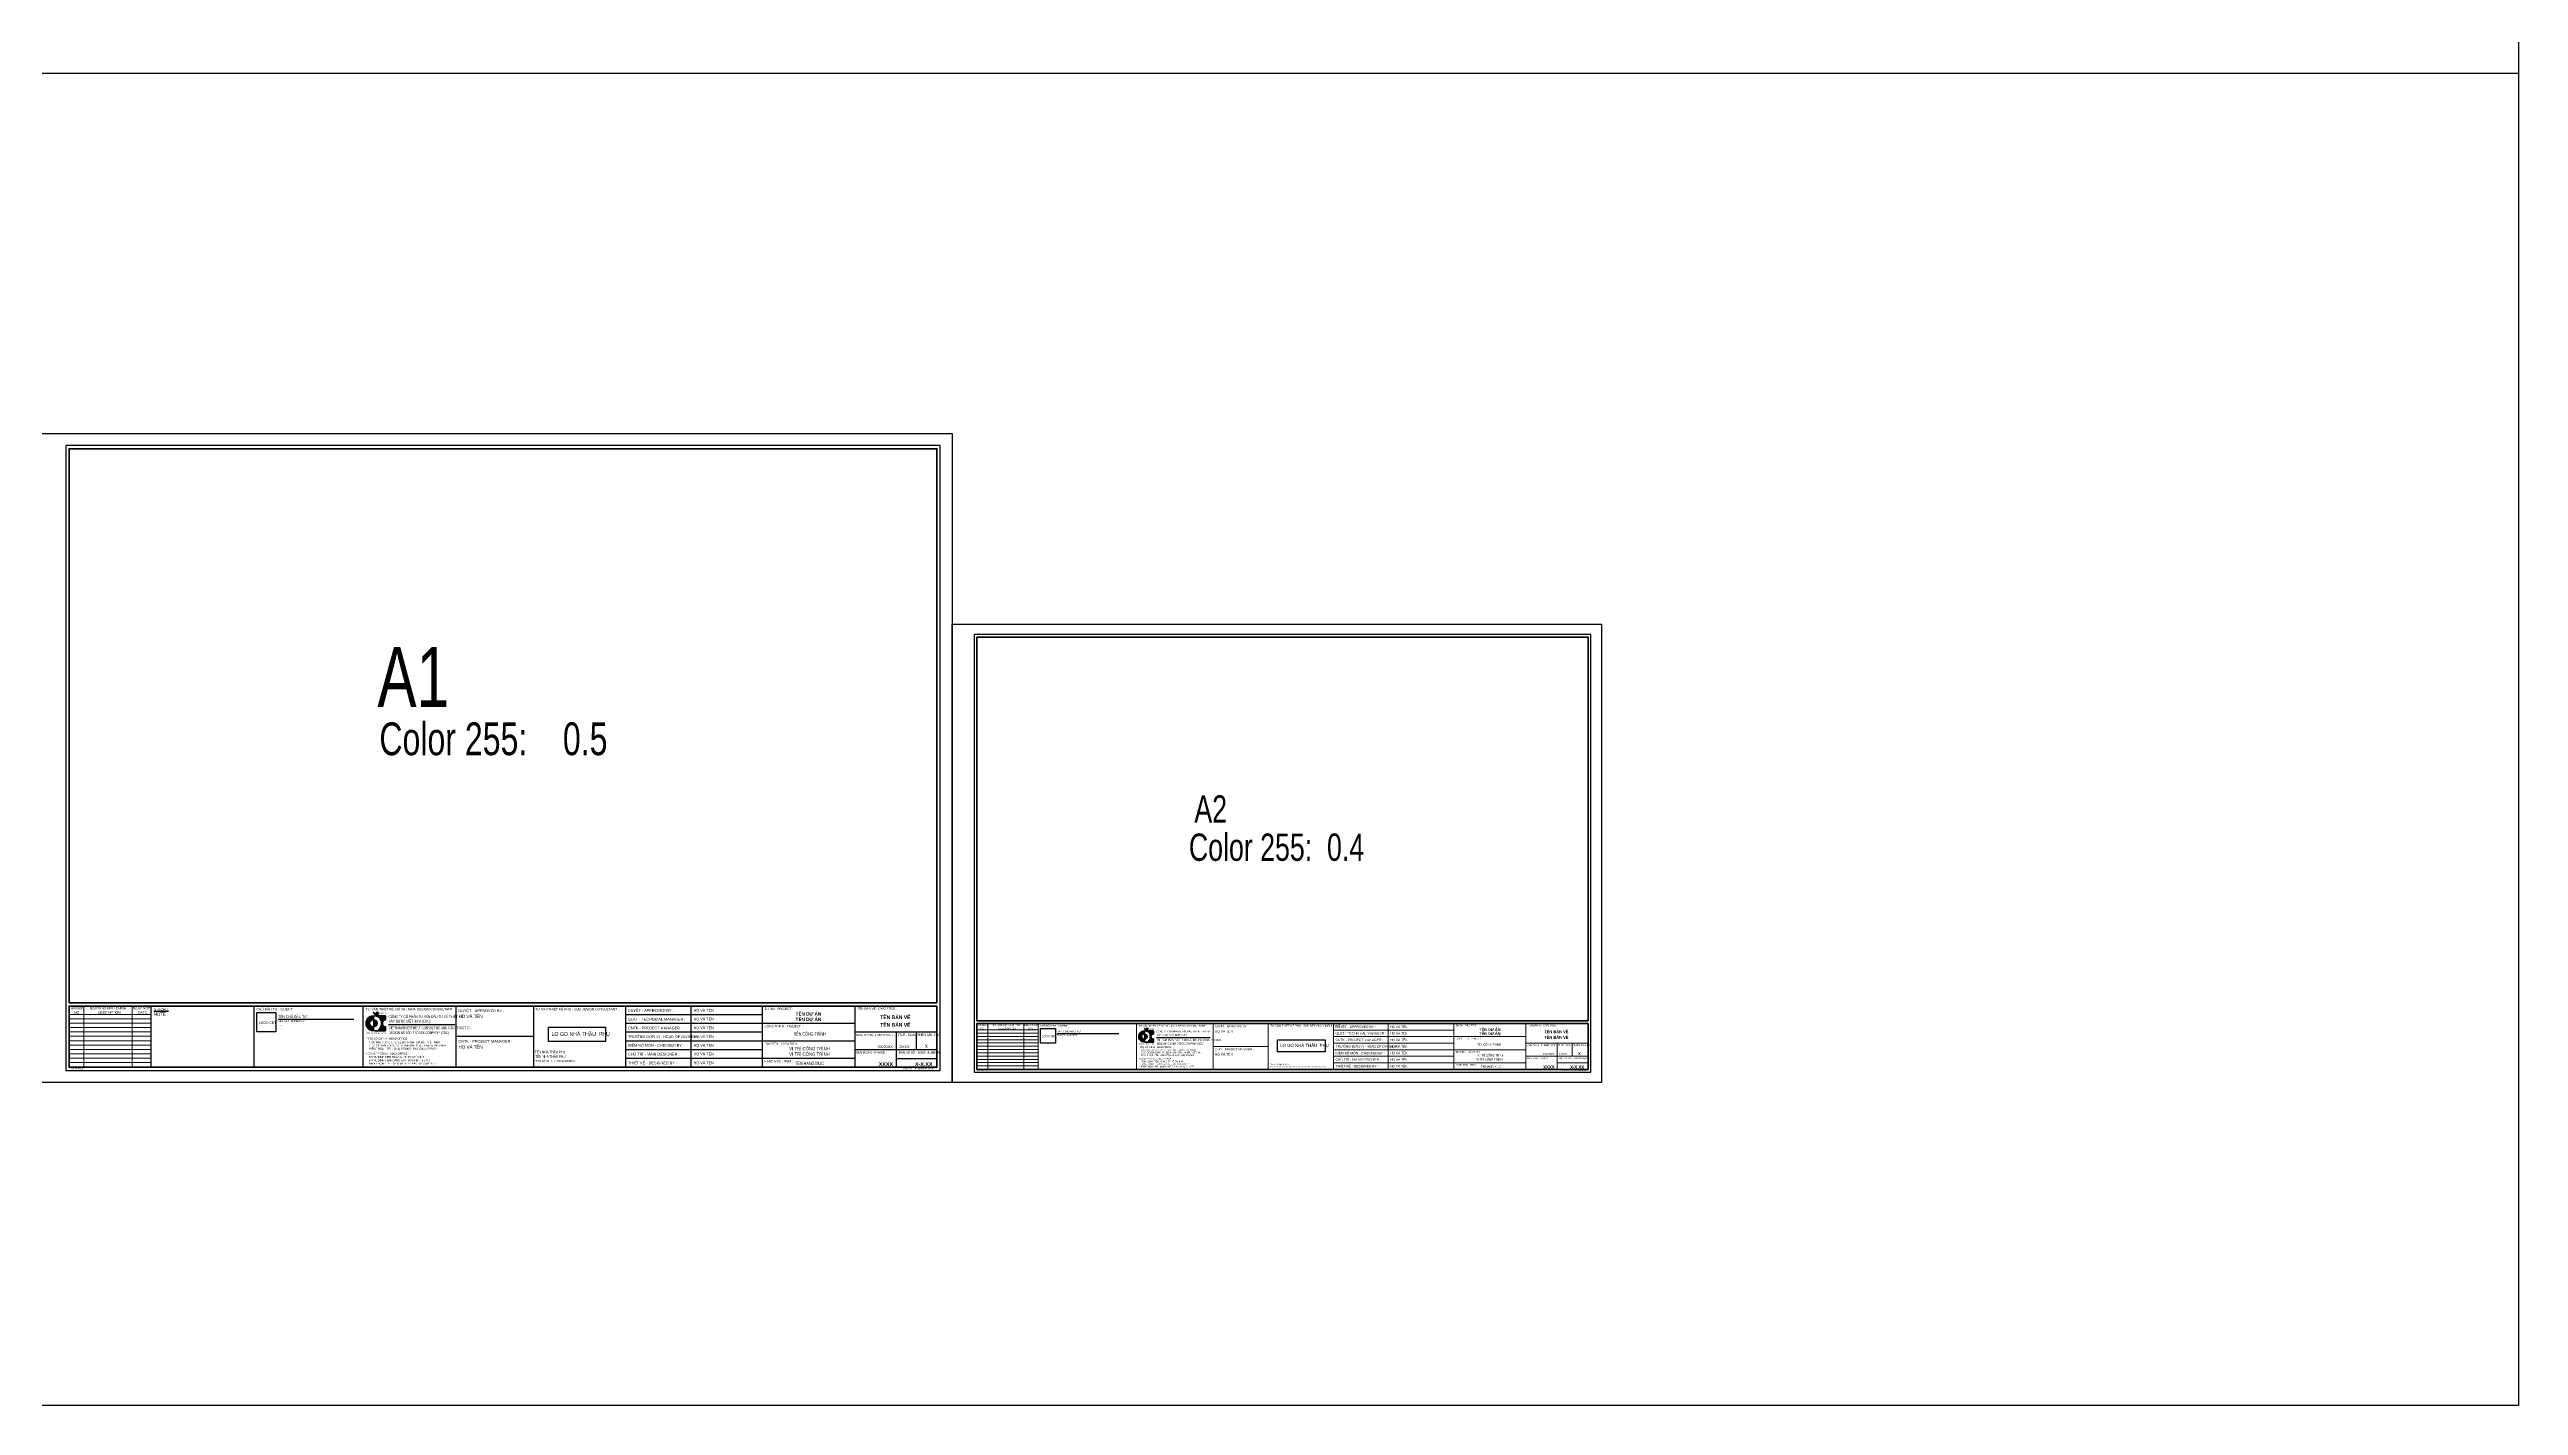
# Model space of a CAD drawing. Header units: millimetres. Extents: x 44 to 16922, y -171 to 5129.
# Drawn here: x 10642 to 12902, y 1567 to 2809 of the extents above; entities that cross this region are included whole.
import ezdxf
from ezdxf.enums import TextEntityAlignment as Align

# ---------------------------------------------------------------- set-up
doc = ezdxf.new("R2010")
doc.units = ezdxf.units.MM
doc.layers.add('CDC -TEXT KHUNG', color=7, linetype='Continuous', lineweight=15)
doc.layers.add('CDC-KHUNGTEN', color=7, linetype='Continuous')
doc.styles.add('Arial', font='arial.ttf', dxfattribs={"width": 0.9, "height": 525})
doc.styles.add('Arial_4', font='arial.ttf', dxfattribs={"width": 0.75, "height": 3})
doc.styles.add('Arial_B_3', font='arialbd.ttf', dxfattribs={"width": 0.75, "height": 3})
doc.styles.add('KT CDC', font='arial.ttf', dxfattribs={"width": 0.85, "height": 200})

# ---------------------------------------------------------------- blocks, each defined once
blk = doc.blocks.new('cdtna1')
at = {"layer": 'CDC-KHUNGTEN'}
blk.add_line((22.5, -11.9), (91.5, -11.9), dxfattribs=at)
blk.add_lwpolyline([(20.3, -6), (20.3, -23.5), (2.8, -23.5), (2.8, -6)], close=True, dxfattribs=at)
for s, height, style, width, p in [('LOGO CĐT', 2.2, 'Arial', 0.8, (4.7, -16.3)), ('* ĐỊA CHỈ - ADDRESS :', 1.8, 'KT CDC', 0.85, (21.2, -14.7)), ('TÊN CHỦ ĐẦU TƯ', 2.5, 'KT CDC', 0.7, (22.5, -10.9)), ('.....', 1.8, 'KT CDC', 0.78, (22.5, -18))]:
    blk.add_text(s, height=height, dxfattribs=dict(at, style=style, width=width)).set_placement(p)
blk = doc.blocks.new('cdtna2')
at = {"layer": 'CDC-KHUNGTEN'}
blk.add_line((17.3, -9), (73.8, -9), dxfattribs=at)
blk.add_lwpolyline([(15.6, -4.5), (15.6, -18.1), (2, -18.1), (2, -4.5)], close=True, dxfattribs=at)
for s, height, style, width, p in [('LOGO CĐT', 1.71, 'Arial', 0.8, (3.5, -12.5)), ('* ĐỊA CHỈ - ADDRESS :', 1.4, 'KT CDC', 0.85, (16.3, -11.1)), ('TÊN CHỦ ĐẦU TƯ', 1.8, 'KT CDC', 0.8, (17.3, -8.2)), ('.....', 1.4, 'KT CDC', 0.8, (17.3, -13.7))]:
    blk.add_text(s, height=height, dxfattribs=dict(at, style=style, width=width)).set_placement(p)
blk = doc.blocks.new('LOGOmoi')
at = {"layer": 'CDC-KHUNGTEN', "true_color": 0x00fa3e}
h = blk.add_hatch(color=100, dxfattribs=at)
edge = h.paths.add_edge_path()
edge.add_arc((0, 0), 1.87, 90, 270)
edge.add_line((0, -1.9), (0, -3.8))
edge.add_line((0, -3.8), (-0.2, -3.8))
edge.add_line((-0.2, -3.8), (-0.4, -3.8))
edge.add_line((-0.4, -3.8), (-0.5, -3.8))
edge.add_line((-0.5, -3.8), (-0.7, -3.8))
edge.add_line((-0.7, -3.8), (-0.9, -3.7))
edge.add_line((-0.9, -3.7), (-1.1, -3.7))
edge.add_line((-1.1, -3.7), (-1.3, -3.6))
edge.add_line((-1.3, -3.6), (-1.5, -3.6))
edge.add_line((-1.5, -3.6), (-1.6, -3.5))
edge.add_line((-1.6, -3.5), (-1.8, -3.4))
edge.add_line((-1.8, -3.4), (-2, -3.3))
edge.add_line((-2, -3.3), (-2.1, -3.2))
edge.add_line((-2.1, -3.2), (-2.3, -3.1))
edge.add_line((-2.3, -3.1), (-2.4, -3))
edge.add_line((-2.4, -3), (-2.6, -2.8))
edge.add_line((-2.6, -2.8), (-2.7, -2.7))
edge.add_line((-2.7, -2.7), (-2.8, -2.6))
edge.add_line((-2.8, -2.6), (-3, -2.4))
edge.add_line((-3, -2.4), (-3.1, -2.3))
edge.add_line((-3.1, -2.3), (-3.2, -2.1))
edge.add_line((-3.2, -2.1), (-3.3, -2))
edge.add_line((-3.3, -2), (-3.4, -1.8))
edge.add_line((-3.4, -1.8), (-3.5, -1.6))
edge.add_line((-3.5, -1.6), (-3.5, -1.5))
edge.add_line((-3.5, -1.5), (-3.6, -1.3))
edge.add_line((-3.6, -1.3), (-3.7, -1.1))
edge.add_line((-3.7, -1.1), (-3.7, -0.9))
edge.add_line((-3.7, -0.9), (-3.8, -0.7))
edge.add_line((-3.8, -0.7), (-3.8, -0.6))
edge.add_line((-3.8, -0.6), (-3.8, -0.4))
edge.add_line((-3.8, -0.4), (-3.8, -0.2))
edge.add_line((-3.8, -0.2), (-3.8, 0))
edge.add_line((-3.8, 0), (-3.8, 0.2))
edge.add_line((-3.8, 0.2), (-3.8, 0.4))
edge.add_line((-3.8, 0.4), (-3.8, 0.6))
edge.add_line((-3.8, 0.6), (-3.8, 0.7))
edge.add_line((-3.8, 0.7), (-3.7, 0.9))
edge.add_line((-3.7, 0.9), (-3.7, 1.1))
edge.add_line((-3.7, 1.1), (-3.6, 1.3))
edge.add_line((-3.6, 1.3), (-3.5, 1.5))
edge.add_line((-3.5, 1.5), (-3.5, 1.6))
edge.add_line((-3.5, 1.6), (-3.4, 1.8))
edge.add_line((-3.4, 1.8), (-3.3, 2))
edge.add_line((-3.3, 2), (-3.2, 2.1))
edge.add_line((-3.2, 2.1), (-3.1, 2.3))
edge.add_line((-3.1, 2.3), (-3, 2.4))
edge.add_line((-3, 2.4), (-2.8, 2.6))
edge.add_line((-2.8, 2.6), (-2.7, 2.7))
edge.add_line((-2.7, 2.7), (-2.6, 2.8))
edge.add_line((-2.6, 2.8), (-2.4, 3))
edge.add_line((-2.4, 3), (-2.3, 3.1))
edge.add_line((-2.3, 3.1), (-2.1, 3.2))
edge.add_line((-2.1, 3.2), (-2, 3.3))
edge.add_line((-2, 3.3), (-1.8, 3.4))
edge.add_line((-1.8, 3.4), (-1.6, 3.5))
edge.add_line((-1.6, 3.5), (-1.5, 3.6))
edge.add_line((-1.5, 3.6), (-1.3, 3.6))
edge.add_line((-1.3, 3.6), (-1.1, 3.7))
edge.add_line((-1.1, 3.7), (-0.9, 3.7))
edge.add_line((-0.9, 3.7), (-0.7, 3.8))
edge.add_line((-0.7, 3.8), (-0.5, 3.8))
edge.add_line((-0.5, 3.8), (-0.4, 3.8))
edge.add_line((-0.4, 3.8), (-0.2, 3.8))
edge.add_line((-0.2, 3.8), (0, 3.8))
edge.add_line((0, 3.8), (0, 1.9))
at = {"layer": 'CDC-KHUNGTEN'}
h = blk.add_hatch(color=1, dxfattribs=at)
h.paths.add_polyline_path([(1.5, 5.5), (1.3, 5.5), (1.3, 4.9), (1.2, 4.9, -0.237912), (0.1, 5.5), (-0.2, 5.5, 0.272847), (1.1, 4.7), (1.5, 4.7)])
h.paths.add_polyline_path([(2.6, 5.5), (1.8, 5.5, 0.414214), (1.5, 5.2), (1.5, 4.9, 0.414214), (1.8, 4.7), (2.6, 4.7), (2.6, 4.9), (1.8, 4.9, -0.414214), (1.7, 4.9), (1.7, 5.2, -0.414214), (1.8, 5.3), (2.6, 5.3)])
at = {"layer": 'CDC-KHUNGTEN', "true_color": 0xc20000}
blk.add_hatch(color=12, dxfattribs=at).paths.add_polyline_path([(0, 1.9), (0, -1.8), (0, -1.9, 0.414214), (1.9, 0, 0.414214)])
at = {"layer": 'CDC-KHUNGTEN', "color": 102}
for p, q in [((0, 3.8), (0, -3.8)), ((0.4, 3.8), (6.1, 3.8)), ((1.3, 3.7), (5.2, 3.7)), ((2.3, 3.2), (6.1, 3.2)), ((2.5, 3.1), (4, 3.1)), ((3, 2.6), (6.1, 2.6)), ((3.2, 2.5), (3.4, 2.5)), ((3.4, 2.2), (6.1, 2.2)), ((3.5, 2), (6.1, 2)), ((3.6, 2.8), (6.1, 2.8)), ((3.7, 1.6), (5.4, 1.6)), ((3.8, 1.4), (5.2, 1.4)), ((3.9, 1), (4.7, 1)), ((4, 0.8), (4.7, 0.8)), ((4.1, 0.4), (4.5, 0.4)), ((4.1, 0.2), (4.5, 0.2)), ((4.5, 3.4), (6.1, 3.4)), ((6.1, 3.8), (6.1, 1.8)), ((0, -3.8), (0, -3.8)), ((0.4, -3.8), (6.1, -3.8)), ((1.3, -3.7), (5.2, -3.7)), ((2.3, -3.2), (6.1, -3.2)), ((2.5, -3.1), (4, -3.1)), ((3, -2.6), (6.1, -2.6)), ((3.2, -2.5), (3.4, -2.5)), ((3.4, -2.2), (6.1, -2.2)), ((3.5, -2), (6.1, -2)), ((3.6, -2.8), (6.1, -2.8)), ((3.7, -1.6), (5.4, -1.6)), ((3.8, -1.4), (5.2, -1.4)), ((3.9, -1), (4.7, -1)), ((4, -0.8), (4.7, -0.8)), ((4.1, -0.2), (4.5, -0.2)), ((4.1, -0.4), (4.5, -0.4)), ((4.5, -3.4), (6.1, -3.4)), ((6.1, -1.8), (6.1, -3.8))]:
    blk.add_line(p, q, dxfattribs=at)
at = {"layer": 'CDC-KHUNGTEN', "color": 1}
for points in [[(1.5, 5.5), (1.3, 5.5), (1.3, 4.9), (1.2, 4.9, -0.237912), (0.1, 5.5), (-0.2, 5.5, 0.272847), (1.1, 4.7), (1.5, 4.7)], [(2.6, 5.5), (1.8, 5.5, 0.414214), (1.5, 5.2), (1.5, 4.9, 0.414214), (1.8, 4.7), (2.6, 4.7), (2.6, 4.9), (1.8, 4.9, -0.414214), (1.7, 4.9), (1.7, 5.2, -0.414214), (1.8, 5.3), (2.6, 5.3)]]:
    blk.add_lwpolyline(points, format="xyb", close=True, dxfattribs=at)
at = {"layer": 'CDC-KHUNGTEN', "color": 7, "lineweight": 40}
blk.add_lwpolyline([(0.4, 3.8), (6.1, 3.8), (6.1, 1.8, 0.905134), (6.1, -1.8), (6.1, -3.8), (0.4, -3.8)], format="xyb", dxfattribs=at)
at = {"layer": 'CDC-KHUNGTEN', "color": 102}
blk.add_circle((0, 0), 1.87, dxfattribs=at)
at = {"layer": 'CDC-KHUNGTEN', "color": 7, "lineweight": 40}
blk.add_arc((0, 0), 3.85, 89.7449, 270.2551, dxfattribs=at)
at = {"layer": 'CDC-KHUNGTEN', "color": 112}
blk.add_ellipse((0.2, 0), major_axis=(-2.72, 2.72), ratio=1, start_param=-1.064136, end_param=-0.838054, dxfattribs=at)
at = {"layer": 'CDC-KHUNGTEN', "color": 102}
for centre, major_axis, start_param, end_param in [((0.2, 0), (-2.72, 2.72), -1.423028, -1.355019), ((0.2, 0), (2.72, 2.72), 6.199614, 6.251308), ((6.3, 0), (-2.72, 2.72), 0.083571, 0.124553), ((0.2, 0), (-2.72, 2.72), 4.527318, 4.587836), ((0.2, 0), (-2.72, 2.72), 4.346177, 4.481253), ((6.3, 0), (-2.72, 2.72), -0.147768, -0.022458), ((0.2, 0), (-2.72, 2.72), 4.178765, 4.304301), ((0.2, 0), (2.72, 2.72), 5.589142, 5.7099), ((0.2, 0), (2.72, 2.72), 5.445131, 5.550443), ((6.3, 0), (2.72, 2.72), 1.064136, 1.278853), ((6.3, 0), (1.28, 1.28), 0.884906, 3.827483), ((0.2, 0), (2.72, 2.72), 3.979647, 4.205729), ((0.2, 0), (-2.72, 2.72), 2.925816, 2.993825), ((0.2, 0), (-2.72, 2.72), 3.17347, 3.225164), ((0.2, 0), (2.72, 2.72), 4.836942, 4.89746), ((6.3, 0), (-2.72, 2.72), 1.446243, 1.487225), ((0.2, 0), (2.72, 2.72), 4.943525, 5.078601), ((6.3, 0), (-2.72, 2.72), 1.538919, 1.718564), ((0.2, 0), (-2.72, 2.72), 3.549681, 3.675216), ((0.2, 0), (-2.72, 2.72), 3.714878, 3.835636), ((6.3, 0), (2.72, 2.72), 3.433536, 3.648253)]:
    blk.add_ellipse(centre, major_axis=major_axis, ratio=1, start_param=start_param, end_param=end_param, dxfattribs=at)
at = {"layer": 'CDC-KHUNGTEN', "color": 1, "style": 'KT CDC', "width": 0.85}
blk.add_text('GROUP', height=0.792, dxfattribs=at).set_placement((2.9, 4.7))
at = {"layer": 'CDC-KHUNGTEN', "color": 102, "style": 'KT CDC', "width": 1.15}
blk.add_text('C D C J S C . V N', height=0.8, dxfattribs=at).set_placement((-3.9, -5.5))

msp = doc.modelspace()

# ---------------------------------------------------------------- linework, layer by layer
for points in [[(9373.4, 3747.8), (12901.7, 3747.8), (12901.7, 1567.2), (9373.4, 1567.2)], [(11099.1, 1913.5), (11151.2, 1913.5), (11151.2, 1900.5), (11099.1, 1900.5)], [(11766.3, 1901.9), (11809.7, 1901.9), (11809.7, 1891.1), (11766.3, 1891.1)]]:
    msp.add_lwpolyline(points, close=True)
at = {"layer": 'CDC-KHUNGTEN'}
for p, q in [((12901.7, 2786.5), (9373.4, 2786.5)), ((11229.5, 1932.9), (11229.5, 1876.9)), ((10952.7, 1915.9), (11013.4, 1915.9)), ((11655.4, 1904.1), (11704.5, 1904.1))]:
    msp.add_line(p, q, dxfattribs=at)
at = {"layer": 'CDC-KHUNGTEN', "lineweight": 9}
for p, q in [((10735.6, 1925.2), (10660.5, 1925.2)), ((10735.6, 1921.2), (10660.5, 1921.2)), ((10674, 1932.9), (10674, 1876.9)), ((10718.1, 1932.9), (10718.1, 1876.9)), ((10735.6, 1917.2), (10660.5, 1917.2)), ((10735.6, 1913.2), (10660.5, 1913.2)), ((10735.6, 1909.2), (10660.5, 1909.2)), ((10735.6, 1905.2), (10660.5, 1905.2)), ((10735.6, 1901.2), (10660.5, 1901.2)), ((11547.3, 1911.1), (11491, 1911.1)), ((11547.3, 1908.1), (11491, 1908.1)), ((11547.3, 1905.1), (11491, 1905.1)), ((11547.3, 1902.1), (11491, 1902.1)), ((11547.3, 1899.1), (11491, 1899.1)), ((11501.1, 1916.9), (11501.1, 1874.9)), ((11534.2, 1916.9), (11534.2, 1874.9)), ((10735.6, 1897.2), (10660.5, 1897.2)), ((10735.6, 1893.2), (10660.5, 1893.2)), ((10735.6, 1889.2), (10660.5, 1889.2)), ((10735.6, 1885.2), (10660.5, 1885.2)), ((10735.6, 1881.2), (10660.5, 1881.2)), ((11547.3, 1896.1), (11491, 1896.1)), ((11547.3, 1893.1), (11491, 1893.1)), ((11547.3, 1890.1), (11491, 1890.1)), ((11547.3, 1887.1), (11491, 1887.1)), ((11547.3, 1884.1), (11491, 1884.1)), ((11547.3, 1881.1), (11491, 1881.1)), ((11547.3, 1878.1), (11491, 1878.1))]:
    msp.add_line(p, q, dxfattribs=at)
at = {"layer": 'CDC-KHUNGTEN', "lineweight": 25}
for p, q in [((10735.6, 1876.9), (10735.6, 1932.9)), ((10829.4, 1932.9), (10829.4, 1876.9)), ((10929.4, 1932.9), (10929.4, 1876.9)), ((11014.4, 1932.9), (11014.4, 1876.9)), ((11014.4, 1932.9), (11014.4, 1876.9)), ((11085.5, 1932.9), (11085.5, 1876.9)), ((11169.5, 1932.9), (11169.5, 1876.9)), ((11294.5, 1924.9), (11169.5, 1924.9)), ((11294.5, 1932.9), (11294.5, 1876.9)), ((11379.5, 1932.9), (11379.5, 1876.9)), ((11085.5, 1904.9), (11014.4, 1904.9)), ((11294.5, 1916.9), (11169.5, 1916.9)), ((11294.5, 1908.9), (11169.5, 1908.9)), ((11294.5, 1900.9), (11169.5, 1900.9)), ((11379.5, 1916.9), (11294.5, 1916.9)), ((11379.5, 1900.9), (11294.5, 1900.9)), ((11454.5, 1908.9), (11379.5, 1908.9)), ((11417.5, 1876.9), (11417.5, 1908.9)), ((11435.9, 1892.9), (11435.9, 1908.9)), ((11294.5, 1892.9), (11169.5, 1892.9)), ((11294.5, 1884.9), (11169.5, 1884.9)), ((11379.5, 1884.9), (11294.5, 1884.9)), ((11454.5, 1892.9), (11379.5, 1892.9)), ((11417.5, 1884.9), (11454.5, 1884.9))]:
    msp.add_line(p, q, dxfattribs=at)
at = {"layer": 'CDC-KHUNGTEN', "lineweight": 20}
for p, q in [((11547.3, 1874.9), (11547.3, 1916.9)), ((11637.2, 1916.9), (11637.2, 1874.9)), ((11707.2, 1916.9), (11707.2, 1874.9)), ((11707.2, 1916.9), (11707.2, 1874.9)), ((11757.5, 1916.9), (11757.5, 1874.9)), ((11817.5, 1916.9), (11817.5, 1874.9)), ((11927.5, 1910.9), (11817.5, 1910.9)), ((11927.5, 1904.9), (11817.5, 1904.9)), ((11927.5, 1898.9), (11817.5, 1898.9)), ((11867.5, 1916.9), (11867.5, 1874.9)), ((11927.5, 1916.9), (11927.5, 1874.9)), ((11993.5, 1904.9), (11927.5, 1904.9)), ((11993.5, 1916.9), (11993.5, 1874.9)), ((12050.5, 1898.9), (11993.5, 1898.9)), ((12022, 1874.9), (12022, 1898.9)), ((12035.8, 1886.9), (12035.8, 1898.9)), ((11757.5, 1895.9), (11707.2, 1895.9)), ((11927.5, 1892.9), (11817.5, 1892.9)), ((11927.5, 1886.9), (11817.5, 1886.9)), ((11927.5, 1880.9), (11817.5, 1880.9)), ((11993.5, 1892.9), (11927.5, 1892.9)), ((11993.5, 1880.9), (11927.5, 1880.9)), ((12050.5, 1886.9), (11993.5, 1886.9)), ((12022, 1880.9), (12050.5, 1880.9))]:
    msp.add_line(p, q, dxfattribs=at)
at = {"layer": 'CDC-KHUNGTEN', "color": 8}
for points in [[(11378.4, 1873.9), (11457.5, 1873.9), (11457.5, 2445.9), (10657.5, 2445.9), (10657.5, 1873.9), (11378.4, 1873.9)], [(11982.6, 1872.4), (12053, 1872.4), (12053, 2272.9), (11488.5, 2272.9), (11488.5, 1872.4), (11982.6, 1872.4)]]:
    msp.add_lwpolyline(points, dxfattribs=at)
at = {"layer": 'CDC-KHUNGTEN', "color": 255, "lineweight": 60}
msp.add_lwpolyline([(11454.5, 1935.9), (11454.5, 2442.9), (10660.5, 2442.9), (10660.5, 1935.9), (11454.5, 1935.9)], dxfattribs=at)
at = {"layer": 'CDC-KHUNGTEN', "color": 255, "lineweight": 50}
for points in [[(12050.5, 1919.4), (12050.5, 2270.4), (11491, 2270.4), (11491, 1919.4)], [(12050.5, 1916.9), (11491, 1916.9), (11491, 1874.9), (12050.5, 1874.9)]]:
    msp.add_lwpolyline(points, close=True, dxfattribs=at)
at = {"layer": 'CDC-KHUNGTEN', "color": 255, "lineweight": 60}
msp.add_lwpolyline([(11454.5, 1932.9), (10660.5, 1932.9), (10660.5, 1876.9), (11454.5, 1876.9)], close=True, dxfattribs=at)
at = {"layer": 'Defpoints', "color": 1, "ltscale": 0.2}
for points in [[(10627.5, 1862.9), (10627.5, 2456.9), (11468.5, 2456.9), (11468.5, 1862.9), (10627.5, 1862.9)], [(11468.5, 1862.9), (11468.5, 2282.4), (12062.5, 2282.4), (12062.5, 1862.9), (11468.5, 1862.9)]]:
    msp.add_lwpolyline(points, close=True, dxfattribs=at)

# ---------------------------------------------------------------- block references
for p, xscale, yscale, zscale in [((10939.1, 1917.1), 1.785389241762459, 1.785389241762459, 1.785389241762459), ((11644.4, 1905), 1.339041931554675, 1.339041931554675, 1.339041931554675)]:
    msp.add_blockref('LOGOmoi', p, dxfattribs=dict(xscale=xscale, yscale=yscale, zscale=zscale))
at = {"layer": 'CDC-KHUNGTEN'}
for name, p in [('cdtna1', (10829.4, 1932.9)), ('cdtna2', (11547.3, 1916.9))]:
    msp.add_blockref(name, p, dxfattribs=at)

# ---------------------------------------------------------------- texts
at = {"layer": 'CDC -TEXT KHUNG', "color": 7, "style": 'KT CDC', "width": 0.7}
for s, height, p in [('A1', 55, (10942.6, 2206.6)), ('Color 255:    0.5', 30, (10944.4, 2162.5))]:
    msp.add_text(s, height=height, dxfattribs=at).set_placement(p)
at = {"layer": 'CDC -TEXT KHUNG', "style": 'KT CDC', "width": 0.7}
for s, p in [('A2', (11690.1, 2100.8)), ('A2', (11690.1, 2100.8)), ('Color 255:  0.4', (11685.1, 2065.8))]:
    msp.add_text(s, height=25, dxfattribs=at).set_placement(p)
at = {"layer": 'CDC-KHUNGTEN'}
for s, height, style, width, p in [('NO', 2.2, 'KT CDC', 0.85, (10665.2, 1925.9)), ('DESCRIPTION', 2.2, 'KT CDC', 0.85, (10687.1, 1925.9)), ('DATE', 2.2, 'KT CDC', 0.85, (10723.6, 1925.9)), ('NOTE :', 3, 'Arial_4', 0.85, (10737.9, 1924)), ('CHỦ ĐẦU TƯ - CLIENT', 2.2, 'Arial', 0.8, (10831.9, 1928.9)), ('TƯ VẤN THIẾT KẾ CHÍNH - MAIN DESIGN CONSULTANT ', 2.2, 'KT CDC', 0.85, (10931.9, 1929)), ('CÔNG TY CỔ PHẦN TƯ VẤN ÐẦU TƯ VÀ THIẾT KẾ', 2.5, 'KT CDC', 0.65, (10952.8, 1922)), ('XÂY DỰNG VIỆT NAM (CDC)', 2.5, 'KT CDC', 0.65, (10953, 1917.8)), ('DUYỆT - APPROVED BY :', 2.5, 'Arial', 0.8, (11016.7, 1927.4)), ('TƯ VẤN THIẾT KẾ PHỤ - SUB DESIGN CONSULTANT ', 2.2, 'KT CDC', 0.85, (11087, 1929)), ('DUYỆT - APPROVED BY :', 2.5, 'Arial', 0.8, (11171.8, 1927.6)), ('QLKT - TECHNICAL MANAGER :', 2.5, 'Arial', 0.8, (11171.9, 1919.6)), ('DỰ ÁN - PROJECT :  ', 2, 'Arial', 0.8, (11297, 1929.4)), ('TÊN BẢN VẼ - DWG TITLE :', 2, 'Arial', 0.8, (11382, 1929.6)), ('* TRỤ SỞ CHÍNH - HEAD OFFICE :', 1.8, 'KT CDC', 0.85, (10931.8, 1902.2)), ('TÒA NHÀ CDC-CIC, 37 LÊ ĐẠI HÀNH, HÀ NỘI, VIỆT NAM', 1.8, 'KT CDC', 0.85, (10935, 1898.9)), ('VIETNAM INVESTMENT CONSULTING AND CONSTRUCTION ', 2.5, 'KT CDC', 0.6, (10953.1, 1911.7)), ('DESIGNING JOINT STOCK COMPANY (CDC)', 2.5, 'KT CDC', 0.6, (10953.2, 1907.2)), ('CNTK - PROJECT MANAGER :', 2.5, 'Arial', 0.8, (11016.8, 1899.4)), ('LO GO NHÀ THẦU  PHỤ', 3.5, 'KT CDC', 0.85, (11101.9, 1905.6)), ('CNTK - PROJECT MANAGER :', 2.5, 'Arial', 0.8, (11171.9, 1911.6)), ('TRƯỞNG ĐƠN VỊ - HEAD OF DIVISION :', 2.5, 'Arial', 0.8, (11171.9, 1903.6)), ('KIỂM BỘ MÔN - CHECKED BY :', 2.5, 'Arial', 0.8, (11171.8, 1895.6)), ('ĐỊA ĐIỂM - LOCATION :', 2, 'Arial', 0.8, (11296.9, 1897.4)), ('CÔNG TRÌNH - PROJECT :  ', 2, 'Arial', 0.8, (11296.9, 1913.4)), ('TỈ LỆ - SCALE :', 2, 'Arial', 0.8, (11418.8, 1905.5)), ('PHIÊN BẢN -REV', 2, 'Arial', 0.7, (11437, 1905.5)), ('NO', 1.65, 'KT CDC', 0.85, (11494.5, 1911.6)), ('DESCRIPTION', 1.65, 'KT CDC', 0.85, (11511, 1911.6)), ('DATE', 1.65, 'KT CDC', 0.85, (11538.3, 1911.6)), ('CHỦ ĐẦU TƯ - CLIENT', 1.65, 'Arial', 0.8, (11549.1, 1913.9)), ('TƯ VẤN THIẾT KẾ CHÍNH - MAIN DESIGN CONSULTANT ', 1.65, 'Arial', 0.8, (11638.9, 1913.9)), ('CÔNG TY CỔ PHẦN TƯ VẤN ÐẦU TƯ VÀ THIẾT KẾ', 1.8, 'KT CDC', 0.65, (11655.5, 1908.7)), ('XÂY DỰNG VIỆT NAM (CDC)', 1.8, 'KT CDC', 0.65, (11655.6, 1905.6)), ('VIETNAM INVESTMENT CONSULTING AND CONSTRUCTION ', 1.8, 'KT CDC', 0.65, (11655.7, 1901)), ('DESIGNING JOINT STOCK COMPANY (CDC)', 1.8, 'KT CDC', 0.65, (11655.8, 1897.6)), ('DUYỆT - APPROVED BY :', 1.8, 'Arial', 0.8, (11708.9, 1913.3)), ('HỌ VÀ TÊN', 2.2, 'KT CDC', 0.85, (11709, 1908.6)), ('TƯ VẤN THIẾT KẾ PHỤ - SUB DESIGN CONSULTANT ', 1.833, 'KT CDC', 0.8, (11759.5, 1913.9)), ('LO GO NHÀ THẦU  PHỤ', 2.917, 'KT CDC', 0.85, (11768.6, 1895.4)), ('DUYỆT - APPROVED BY :', 2.2, 'Arial', 0.8, (11819.2, 1912.8)), ('QLKT - TECHNICAL MANAGER :', 2.2, 'Arial', 0.8, (11819.3, 1906.8)), ('CNTK - PROJECT MANAGER :', 2.2, 'Arial', 0.8, (11819.3, 1900.8)), ('HỌ VÀ TÊN', 2.2, 'KT CDC', 0.85, (11869.2, 1912.8)), ('HỌ VÀ TÊN', 2.2, 'KT CDC', 0.85, (11869.2, 1906.8)), ('HỌ VÀ TÊN', 2.2, 'KT CDC', 0.85, (11869.2, 1900.8)), ('CÔNG TRÌNH - PROJECT :  ', 1.5, 'Arial', 0.8, (11929.3, 1902.3)), ('DỰ ÁN - PROJECT :  ', 1.5, 'Arial', 0.8, (11929.3, 1914.3)), ('TÊN BẢN VẼ - DWG TITLE :', 1.5, 'Arial', 0.8, (11995.3, 1914.4)), ('TỈ LỆ - SCALE :', 1.5, 'Arial', 0.8, (12023, 1896.3)), ('PHIÊN BẢN -REV', 1.5, 'Arial', 0.8, (12036.6, 1896.3)), ('- ISO 06/2019 -', 1.257, 'KT CDC', 1.15, (10660.4, 1874.9)), ('* CÔNG TY CDCs - CDCs OFFICE :', 1.8, 'KT CDC', 0.85, (10931.8, 1888.4)), ('ĐIỆN THOẠI - TEL: (848) 8414777; FAX : (848) 8414777', 1.8, 'KT CDC', 0.85, (10934.8, 1879.4)), ('67/46L ĐINH TIÊN HOÀNG, TP HỒ CHÍ MINH', 1.8, 'KT CDC', 0.85, (10934.8, 1885.4)), ('67/46L DINHTIENHOANG STR, HOCHIMINH CITY', 1.8, 'KT CDC', 0.85, (10934.8, 1882.4)), ('ĐIỆN THOẠI - TEL : (844) 9760402; FAX: (844) 9763122', 1.8, 'KT CDC', 0.85, (10935, 1892.9)), ('CDC-CIC BUILDING , 37 LEDAIHANH STR. , HANOI, VIETNAM', 1.8, 'KT CDC', 0.85, (10935, 1895.9)), ('* TRỤ SỞ CHÍNH - HEAD OFFICE :', 1.76, 'KT CDC', 0.85, (11085.9, 1881.7)), ('TÊN NHÀ THẦU PHỤ', 2.5, 'KT CDC', 0.65, (11086.8, 1889.6)), ('TÊN NHÀ THẦU PHỤ', 2.5, 'KT CDC', 0.65, (11087, 1885.5)), ('.....', 1.76, 'KT CDC', 0.85, (11087.3, 1878.4)), ('CHỦ TRÌ - MAIN DESIGNER :', 2.5, 'Arial', 0.8, (11171.9, 1887.6)), ('THIẾT KẾ - DESIGNED BY :', 2.5, 'Arial', 0.8, (11172, 1879.6)), ('HẠNG MỤC - ITEM : ', 2, 'Arial', 0.8, (11296.8, 1881.4)), ('GIAI ĐOẠN - PHASE :', 2, 'Arial', 0.8, (11380.6, 1889.4)), ('BẢN VẼ SỐ - DWG NUMBER :', 2, 'Arial', 0.8, (11419.7, 1889.4)), ('- CDCJSC . VN GIỮ BẢN QUYỂN -', 1.257, 'KT CDC', 1.15, (11422.6, 1874.9)), ('* TRỤ SỞ CHÍNH - HEAD OFFICE :', 1.4, 'KT CDC', 0.85, (11639, 1894.6)), ('* CÔNG TY CDCs - CDCs OFFICE :', 1.4, 'KT CDC', 0.85, (11639, 1883.8)), ('67/46L ĐINH TIÊN HOÀNG, TP HỒ CHÍ MINH', 1.4, 'KT CDC', 0.85, (11641.4, 1881.5)), ('67/46L DINHTIENHOANG STR, HOCHIMINH CITY', 1.4, 'KT CDC', 0.85, (11641.4, 1879.1)), ('ĐIỆN THOẠI - TEL: (848) 8414777; FAX : (848) 8414777', 1.4, 'KT CDC', 0.85, (11641.4, 1876.8)), ('TÒA NHÀ CDC-CIC, 37 LÊ ĐẠI HÀNH, HÀ NỘI, VIỆT NAM', 1.4, 'KT CDC', 0.85, (11641.5, 1892)), ('ĐIỆN THOẠI - TEL : (844) 9760402; FAX: (844) 9763122', 1.4, 'KT CDC', 0.85, (11641.5, 1887.3)), ('CDC-CIC BUILDING , 37 LEDAIHANH STR. , HANOI, VIETNAM', 1.4, 'KT CDC', 0.85, (11641.5, 1889.7)), ('CNTK - PROJECT MANAGER :', 1.8, 'Arial', 0.8, (11709, 1892.3)), ('HỌ VÀ TÊN', 2.2, 'KT CDC', 0.85, (11709, 1887.6)), ('* ĐỊA CHỈ - ADDRESS :', 1.35, 'KT CDC', 0.85, (11758.2, 1878.9)), ('??????????????????????????????????????????????????', 1.35, 'KT CDC', 0.78, (11759.2, 1876.4)), ('TRƯỞNG ĐƠN VỊ - HEAD OF DIVISION :', 2.2, 'Arial', 0.8, (11819.3, 1894.8)), ('KIỂM BỘ MÔN - CHECKED BY :', 2.2, 'Arial', 0.8, (11819.2, 1888.7)), ('CHỦ TRÌ - MAIN DESIGNER :', 2.2, 'Arial', 0.8, (11819.3, 1882.8)), ('THIẾT KẾ - DESIGNED BY :', 2.2, 'Arial', 0.8, (11819.4, 1876.8)), ('HỌ VÀ TÊN', 2.2, 'KT CDC', 0.85, (11869.2, 1894.8)), ('HỌ VÀ TÊN', 2.2, 'KT CDC', 0.85, (11869.2, 1888.8)), ('HỌ VÀ TÊN', 2.2, 'KT CDC', 0.85, (11869.2, 1882.8)), ('HỌ VÀ TÊN', 2.2, 'KT CDC', 0.85, (11869.2, 1876.8)), ('ĐỊA ĐIỂM - LOCATION :', 1.5, 'Arial', 0.8, (11929.3, 1890.3)), ('HẠNG MỤC - ITEM : ', 1.5, 'Arial', 0.8, (11929.2, 1878.3)), ('GIAI ĐOẠN - PHASE :', 1.5, 'Arial', 0.8, (11994.3, 1884.3)), ('BẢN VẼ SỐ - DWG NUMBER :', 1.5, 'Arial', 0.8, (12023.7, 1884.3)), ('- ISO 06/2019 -', 0.943, 'KT CDC', 1.15, (11490.9, 1873.4)), ('- CDCJSC . VN GIỮ BẢN QUYỂN -', 0.943, 'KT CDC', 1.15, (12025.8, 1873.4))]:
    msp.add_text(s, height=height, dxfattribs=dict(at, style=style, width=width)).set_placement(p)
for s, height, style, width, p in [('TÊN DỰ ÁN', 3, 'Arial_B_3', 0.8, (11337, 1924.2)), ('TÊN DỰ ÁN', 3, 'Arial_B_3', 0.8, (11337, 1919.2)), ('TÊN BẢN VẼ', 3.5, 'Arial_B_3', 0.75, (11416.5, 1920.9)), ('TÊN CÔNG TRÌNH', 3, 'Arial', 0.65, (11338.3, 1905.9)), ('TÊN BẢN VẼ', 3.5, 'Arial_B_3', 0.75, (11416.5, 1913.9)), ('TÊN CÔNG TRÌNH', 2.25, 'Arial', 0.65, (11959.5, 1896.6)), ('TÊN DỰ ÁN', 2.5, 'Arial_B_3', 0.8, (11960.5, 1910.1)), ('TÊN DỰ ÁN', 2.5, 'Arial_B_3', 0.8, (11960.5, 1906.4)), ('TÊN BẢN VẼ', 2.8, 'Arial_B_3', 0.75, (12021.3, 1908)), ('TÊN BẢN VẼ', 2.8, 'Arial_B_3', 0.75, (12021.3, 1902.8)), ('VỊ TRÍ CÔNG TRÌNH', 3, 'Arial', 0.75, (11337.9, 1892.4)), ('VỊ TRÍ CÔNG TRÌNH', 3, 'Arial', 0.75, (11337.9, 1887.4)), ('TÊN HẠNG MỤC', 3, 'Arial', 0.65, (11338, 1878.9)), ('VỊ TRÍ CÔNG TRÌNH', 2.25, 'Arial', 0.65, (11960.1, 1882.8)), ('VỊ TRÍ CÔNG TRÌNH', 2.25, 'Arial', 0.65, (11961.1, 1886.7)), ('TN HẠNG MỤC', 2.25, 'Arial', 0.65, (11961.4, 1876.4))]:
    msp.add_text(s, height=height, dxfattribs=dict(at, style=style, width=width)).set_placement(p, align=Align.CENTER)
at = {"layer": 'CDC-KHUNGTEN', "style": 'Arial', "width": 0.814645}
for height, p, p2 in [(2, (11380.6, 1905.4), (11416.3, 1905.4)), (1.5, (11994.3, 1896.3), (12021.1, 1896.3))]:
    msp.add_text('HOÀN THÀNH - FINISHED DATE :', height=height, dxfattribs=at).set_placement(p, p2, align=Align.FIT)
at = {"layer": 'CDC-KHUNGTEN', "style": 'Arial', "width": 0.9}
for s, height, p in [('XX/20XX', 2.5, (11414.1, 1894.4)), ('1/XXX', 2.5, (11429.5, 1894.4)), ('XX/20XX', 1.88, (12019.4, 1888)), ('1/XXX', 1.88, (12031, 1888))]:
    msp.add_text(s, height=height, dxfattribs=at).set_placement(p, align=Align.RIGHT)
at = {"layer": 'CDC-KHUNGTEN'}
for s, height, style, p in [('XXXX', 3.5, 'Arial_B_3', (11414.4, 1878)), ('X-X.XX', 3.5, 'Arial_B_3', (11450.5, 1878)), ('X', 3.2, 'KT CDC', (11446.3, 1894.4)), ('XXXX', 2.8, 'Arial_B_3', (12019.7, 1875.7)), ('X-X.XX', 2.8, 'Arial_B_3', (12046.7, 1875.7)), ('X', 2.5, 'Arial_B_3', (12043.6, 1888))]:
    msp.add_text(s, height=height, dxfattribs=dict(at, style=style)).set_placement(p, align=Align.RIGHT)
at = {"layer": 'CDC-KHUNGTEN', "line_spacing_factor": 0.941778, "style": 'KT CDC'}
for s, insert, char_height, width, attachment_point in [('LẦN NỘP', (10667.2, 1932), 2.2, 14.642, 2), ('NỘI DUNG ĐIỀU CHỈNH', (10696.1, 1932), 2.2, 36.997, 2), ('NGÀY NỘP', (10726.7, 1932), 2.2, 17.556, 2), ('HỌ VÀ TÊN', (11016.9, 1924.9), 3, 46.239, 1), ('HỌ VÀ TÊN', (11232, 1930.2), 2.5, 46.239, 1), ('HỌ VÀ TÊN', (11232, 1922.2), 2.5, 46.239, 1), ('HỌ VÀ TÊN', (11232, 1914.2), 2.5, 46.239, 1), ('HỌ VÀ TÊN', (11232, 1906.2), 2.5, 46.239, 1), ('HỌ VÀ TÊN', (11232, 1898.2), 2.5, 46.239, 1), ('LẦN NỘP', (11496, 1916.3), 1.65, 10.982, 2), ('NỘI DUNG ĐIỀU CHỈNH', (11517.7, 1916.3), 1.65, 27.748, 2), ('NGÀY NỘP', (11540.7, 1916.3), 1.65, 13.167, 2), ('HỌ VÀ TÊN', (11016.9, 1896.9), 3, 46.239, 1), ('HỌ VÀ TÊN', (11232, 1890.2), 2.5, 46.239, 1), ('HỌ VÀ TÊN', (11232, 1882.2), 2.5, 46.239, 1)]:
    msp.add_mtext(s, dxfattribs=dict(at, insert=insert, char_height=char_height, width=width, attachment_point=attachment_point))
at = {"layer": 'CDC-KHUNGTEN', "insert": (10737.9, 1930.9), "char_height": 2.2, "width": 18.82, "attachment_point": 1, "style": 'Arial'}
msp.add_mtext('{\\LGHI CHÚ:}', dxfattribs=at)

doc.saveas('drawing.dxf')
